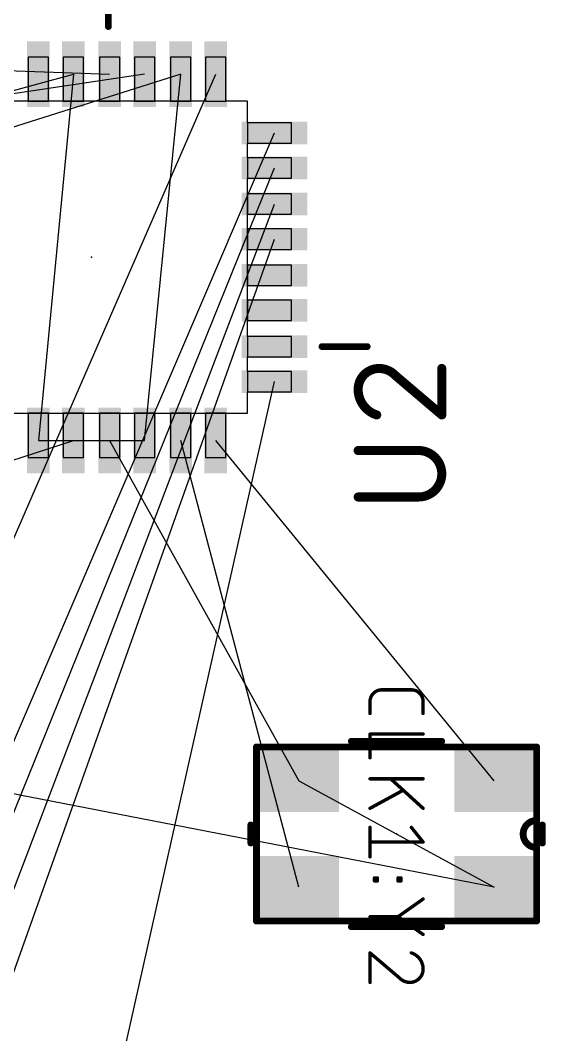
# Model space of a CAD drawing. Extents: x -83 to 167, y -158 to 93.
# Drawn here: x 155.31 to 167.12, y 16.36 to 39.14 of the extents above; entities that cross this region are included whole.
import ezdxf

# ---------------------------------------------------------------- set-up
doc = ezdxf.new("R2010")
doc.units = 0
for name, color, linetype in [('1', 22, 'CONTINUOUS'), ('19', 53, 'CONTINUOUS'), ('21', 253, 'CONTINUOUS'), ('23', 7, 'CONTINUOUS'), ('25', 253, 'CONTINUOUS'), ('51', 253, 'CONTINUOUS')]:
    doc.layers.add(name, color=color, linetype=linetype)

# ---------------------------------------------------------------- blocks, each defined once
blk = doc.blocks.new('RECT')
blk.add_solid([(-0.5, -0.5), (0.5, -0.5), (-0.5, 0.5), (0.5, 0.5)])

msp = doc.modelspace()

# ---------------------------------------------------------------- linework, layer by layer
at = {"layer": '19'}
for p, q in [((147.512, 38.268), (157.3164, 37.9348)), ((158.1038, 37.9348), (107.712, 30.414)), ((158.9166, 37.9348), (109.4562, 22.301)), ((118.496, -56.624), (159.704, 37.9348)), ((147.512, 35.468), (156.5036, 37.9348)), ((156.5036, 37.9348), (155.7162, 29.7052)), ((158.1038, 29.7052), (158.9166, 37.9348)), ((121.036, -56.624), (161.0248, 36.614)), ((123.576, -56.624), (161.0248, 35.8266)), ((126.116, -56.624), (161.0248, 35.0138)), ((128.656, -56.624), (161.0248, 34.2264)), ((141.356, -56.624), (161.0248, 31.026)), ((165.9651, 19.6722), (110.556, 30.414)), ((144.87, 25.946), (156.5036, 29.7052)), ((155.7162, 29.7052), (157.3164, 29.7052)), ((156.5036, 29.7052), (158.1038, 29.7052)), ((157.3164, 29.7052), (161.5709, 22.0598)), ((161.5709, 19.6722), (158.9166, 29.7052)), ((165.9651, 22.0598), (159.704, 29.7052)), ((161.5709, 22.0598), (165.9651, 19.6722))]:
    msp.add_line(p, q, dxfattribs=at)
at = {"layer": '21', "const_width": 0.1524}
for points in [[(157.291, 39.0016), (157.291, 40.0176)], [(163.1076, 31.8134), (162.0916, 31.8134)], [(164.784, 22.9488), (162.752, 22.9488)], [(160.4914, 21.0692), (160.4914, 20.6628)], [(167.0446, 20.6628), (167.0446, 21.0692)], [(162.752, 18.7832), (164.784, 18.7832)]]:
    msp.add_lwpolyline(points, dxfattribs=at)
at = {"layer": '21', "const_width": 0.0762}
for points in [[(157.2529, 39.0016, 1), (157.3291, 39.0016)], [(162.0916, 31.8515, 1), (162.0916, 31.7753)], [(163.1076, 31.7753, 1), (163.1076, 31.8515)], [(162.752, 22.9869, 1), (162.752, 22.9107)], [(164.784, 22.9107, 1), (164.784, 22.9869)], [(160.5295, 21.0692, 1), (160.4533, 21.0692)], [(167.0827, 21.0692, 1), (167.0065, 21.0692)], [(160.4533, 20.6628, 1), (160.5295, 20.6628)], [(167.0065, 20.6628, 1), (167.0827, 20.6628)], [(162.752, 18.8213, 1), (162.752, 18.7451)], [(164.784, 18.7451, 1), (164.784, 18.8213)]]:
    msp.add_lwpolyline(points, format="xyb", dxfattribs=at)
at = {"layer": '23'}
for p in [(156.91, 33.82), (163.768, 20.866)]:
    msp.add_point(p, dxfattribs=at)
at = {"layer": '25'}
for points, const_width in [([(163.3743, 31.3224, 0.4142), (162.9044, 30.8525)], 0.2032), ([(163.7398, 31.1657, 0.2053), (163.3743, 31.3224)], 0.2032), ([(163.3743, 31.3731, 1), (163.3743, 31.2716)], 0.1016), ([(163.3743, 31.2716, 1), (163.3743, 31.3731)], 0.1016), ([(163.7727, 31.2044, 1), (163.7069, 31.127)], 0.1016), ([(163.703, 31.1307, 1), (163.7766, 31.2007)], 0.1016), ([(164.8348, 31.3224, 1), (164.7332, 31.3224)], 0.1016), ([(162.9044, 30.8525, 0.3252), (163.3221, 30.2781)], 0.2032), ([(162.9552, 30.8525, 1), (162.8536, 30.8524)], 0.1016), ([(162.8536, 30.8525, 1), (162.9552, 30.8525)], 0.1016), ([(163.3064, 30.2298, 1), (163.3377, 30.3265)], 0.1016), ([(164.7332, 30.2781, 1), (164.8348, 30.2781)], 0.1016), ([(164.7511, 30.2394, 1), (164.8169, 30.3168)], 0.1016), ([(162.9044, 29.5302, 1), (162.9044, 29.4286)], 0.1016), ([(164.2619, 28.4352, 1), (164.2619, 29.4794)], 0.2032), ([(164.2619, 29.5302, 1), (164.2619, 29.4286)], 0.1016), ([(164.2619, 29.4286, 1), (164.2619, 29.5302)], 0.1016), ([(162.9044, 28.486, 1), (162.9044, 28.3844)], 0.1016), ([(164.2619, 28.486, 1), (164.2619, 28.3844)], 0.1016), ([(164.2619, 28.3844, 1), (164.2619, 28.486)], 0.1016), ([(163.4364, 24.1045, 0.4142), (163.1711, 23.8392)], 0.0762), ([(163.4364, 24.1236, 1), (163.4364, 24.0855)], 0.0381), ([(163.4364, 24.0855, 1), (163.4364, 24.1236)], 0.0381), ([(164.3649, 23.8392, 0.4142), (164.0996, 24.1045)], 0.0762), ([(164.0996, 24.1236, 1), (164.0996, 24.0855)], 0.0381), ([(164.0996, 24.0855, 1), (164.0996, 24.1236)], 0.0381), ([(163.1901, 23.8392, 1), (163.1521, 23.8392)], 0.0381), ([(163.1521, 23.8392, 1), (163.1901, 23.8392)], 0.0381), ([(164.3839, 23.8392, 1), (164.3459, 23.8392)], 0.0381), ([(164.3459, 23.8392, 1), (164.3839, 23.8392)], 0.0381), ([(163.1521, 23.5739, 1), (163.1901, 23.5739)], 0.0381), ([(164.3459, 23.5739, 1), (164.3839, 23.5739)], 0.0381), ([(163.1711, 23.1281, 1), (163.1711, 23.09)], 0.0381), ([(163.1901, 23.109, 1), (163.1521, 23.109)], 0.0381), ([(164.3649, 23.09, 1), (164.3649, 23.1281)], 0.0381), ([(163.1521, 22.5784, 1), (163.1901, 22.5784)], 0.0381), ([(163.1711, 22.1246, 1), (163.1711, 22.0865)], 0.0381), ([(163.6482, 22.1197, 1), (163.6225, 22.0915)], 0.0381), ([(164.3649, 22.0865, 1), (164.3649, 22.1246)], 0.0381), ([(163.9098, 21.8236, 1), (163.8915, 21.857)], 0.0381), ([(163.162, 21.4591, 1), (163.1802, 21.4256)], 0.0381), ([(164.3521, 21.4283, 1), (164.3777, 21.4565)], 0.0381), ([(163.1901, 21.0155, 1), (163.1521, 21.0155)], 0.0381), ([(164.1145, 21.0274, 1), (164.0847, 21.0036)], 0.0381), ([(163.1711, 20.7029, 1), (163.1711, 20.6648)], 0.0381), ([(164.35, 20.672, 1), (164.3798, 20.6958)], 0.0381), ([(164.3649, 20.6648, 1), (164.3649, 20.7029)], 0.0381), ([(163.1521, 20.3523, 1), (163.1901, 20.3523)], 0.0381), ([(163.2896, 19.8789, 1), (163.2515, 19.8789)], 0.0381), ([(163.2706, 19.8979, 1), (163.2706, 19.8598)], 0.0381), ([(163.2706, 19.8316, 1), (163.2706, 19.7935)], 0.0381), ([(163.2515, 19.8125, 1), (163.2896, 19.8125)], 0.0381), ([(163.356, 19.8789, 1), (163.3179, 19.8789)], 0.0381), ([(163.3179, 19.8125, 1), (163.356, 19.8125)], 0.0381), ([(163.3369, 19.8598, 1), (163.3369, 19.8979)], 0.0381), ([(163.3369, 19.7935, 1), (163.3369, 19.8316)], 0.0381), ([(163.8202, 19.8789, 1), (163.7821, 19.8789)], 0.0381), ([(163.8012, 19.8979, 1), (163.8012, 19.8598)], 0.0381), ([(163.8012, 19.8316, 1), (163.8012, 19.7935)], 0.0381), ([(163.7821, 19.8125, 1), (163.8202, 19.8125)], 0.0381), ([(163.8865, 19.8789, 1), (163.8484, 19.8789)], 0.0381), ([(163.8484, 19.8125, 1), (163.8865, 19.8125)], 0.0381), ([(163.8675, 19.8598, 1), (163.8675, 19.8979)], 0.0381), ([(163.8675, 19.7935, 1), (163.8675, 19.8316)], 0.0381), ([(164.3759, 19.3899, 1), (164.3539, 19.421)], 0.0381), ([(163.1711, 19.0266, 1), (163.1711, 18.9885)], 0.0381), ([(163.8121, 19.0231, 1), (163.7902, 18.9919)], 0.0381), ([(163.7902, 19.0231, 1), (163.8121, 18.9919)], 0.0381), ([(163.8012, 18.9885, 1), (163.8012, 19.0266)], 0.0381), ([(164.3539, 18.594, 1), (164.3759, 18.6251)], 0.0381), ([(163.1834, 18.2106, 1), (163.1588, 18.1816)], 0.0381), ([(163.1901, 18.1961, 1), (163.1521, 18.1961)], 0.0381), ([(164.3649, 17.8313, 0.3252), (164.0996, 18.1961)], 0.0762), ([(164.1055, 18.2142, 1), (164.0937, 18.178)], 0.0381), ([(164.0665, 17.5329, 0.4142), (164.3649, 17.8313)], 0.0762), ([(164.3839, 17.8313, 1), (164.3459, 17.8313)], 0.0381), ([(164.3459, 17.8313, 1), (164.3839, 17.8313)], 0.0381), ([(163.1521, 17.5329, 1), (163.1901, 17.5329)], 0.0381), ([(163.8343, 17.6324, 0.2053), (164.0665, 17.5329)], 0.0762), ([(163.8481, 17.6455, 1), (163.8205, 17.6192)], 0.0381), ([(163.822, 17.6179, 1), (163.8467, 17.6469)], 0.0381), ([(164.0665, 17.5519, 1), (164.0665, 17.5138)], 0.0381), ([(164.0664, 17.5138, 1), (164.0665, 17.5519)], 0.0381)]:
    msp.add_lwpolyline(points, format="xyb", dxfattribs=dict(at, const_width=const_width))
for points, const_width in [([(163.7398, 31.1657), (164.784, 30.2781)], 0.2032), ([(164.784, 30.2781), (164.784, 31.3224)], 0.2032), ([(164.2619, 29.4794), (162.9044, 29.4794)], 0.2032), ([(162.9044, 28.4352), (164.2619, 28.4352)], 0.2032), ([(163.4364, 24.1045), (164.0996, 24.1045)], 0.0762), ([(163.1711, 23.5739), (163.1711, 23.8392)], 0.0762), ([(164.3649, 23.8392), (164.3649, 23.5739)], 0.0762), ([(164.3649, 23.109), (163.1711, 23.109)], 0.0762), ([(163.1711, 23.109), (163.1711, 22.5784)], 0.0762), ([(163.1711, 22.1056), (164.3649, 22.1056)], 0.0762), ([(164.3649, 21.4424), (163.6354, 22.1056)], 0.0762), ([(163.1711, 21.4424), (163.9006, 21.8403)], 0.0762), ([(163.1711, 21.0155), (163.1711, 20.3523)], 0.0762), ([(164.0996, 21.0155), (164.3649, 20.6839)], 0.0762), ([(164.3649, 20.6839), (163.1711, 20.6839)], 0.0762), ([(163.2706, 19.8789), (163.3369, 19.8789)], 0.0762), ([(163.2706, 19.8125), (163.2706, 19.8789)], 0.0762), ([(163.3369, 19.8125), (163.2706, 19.8125)], 0.0762), ([(163.3369, 19.8789), (163.3369, 19.8125)], 0.0762), ([(163.8012, 19.8789), (163.8675, 19.8789)], 0.0762), ([(163.8012, 19.8125), (163.8012, 19.8789)], 0.0762), ([(163.8675, 19.8125), (163.8012, 19.8125)], 0.0762), ([(163.8675, 19.8789), (163.8675, 19.8125)], 0.0762), ([(164.3649, 19.4054), (163.8012, 19.0075)], 0.0762), ([(163.1711, 19.0075), (163.8012, 19.0075)], 0.0762), ([(163.8012, 19.0075), (164.3649, 18.6096)], 0.0762), ([(163.8343, 17.6324), (163.1711, 18.1961)], 0.0762), ([(163.1711, 18.1961), (163.1711, 17.5329)], 0.0762)]:
    msp.add_lwpolyline(points, dxfattribs=dict(at, const_width=const_width))
at = {"layer": '51'}
for p, q in [((155.9448, 38.3158), (155.4876, 38.3158)), ((155.4876, 38.3158), (155.4876, 37.3252)), ((155.9448, 37.3252), (155.9448, 38.3158)), ((156.7322, 38.3158), (156.275, 38.3158)), ((156.275, 38.3158), (156.275, 37.3252)), ((156.7322, 37.3252), (156.7322, 38.3158)), ((157.545, 38.3158), (157.0878, 38.3158)), ((157.0878, 38.3158), (157.0878, 37.3252)), ((157.545, 37.3252), (157.545, 38.3158)), ((158.3324, 38.3158), (157.8752, 38.3158)), ((157.8752, 38.3158), (157.8752, 37.3252)), ((158.3324, 37.3252), (158.3324, 38.3158)), ((159.1452, 38.3158), (158.688, 38.3158)), ((158.688, 38.3158), (158.688, 37.3252)), ((159.1452, 37.3252), (159.1452, 38.3158)), ((159.9326, 38.3158), (159.4754, 38.3158)), ((159.4754, 38.3158), (159.4754, 37.3252)), ((159.9326, 37.3252), (159.9326, 38.3158)), ((159.1452, 37.3252), (154.6748, 37.3252)), ((155.4876, 37.3252), (155.132, 37.3252)), ((155.4876, 37.3252), (155.9448, 37.3252)), ((156.275, 37.3252), (155.9448, 37.3252)), ((156.275, 37.3252), (156.7322, 37.3252)), ((157.0878, 37.3252), (156.7322, 37.3252)), ((157.0878, 37.3252), (157.545, 37.3252)), ((157.8752, 37.3252), (157.545, 37.3252)), ((157.8752, 37.3252), (158.3324, 37.3252)), ((158.688, 37.3252), (158.3324, 37.3252)), ((158.688, 37.3252), (159.1452, 37.3252)), ((159.4754, 37.3252), (159.1452, 37.3252)), ((159.4754, 37.3252), (159.9326, 37.3252)), ((160.4152, 37.3252), (159.9326, 37.3252)), ((160.4152, 36.8426), (160.4152, 37.3252)), ((160.4152, 36.8426), (160.4152, 36.3854)), ((161.4058, 36.8426), (160.4152, 36.8426)), ((161.4058, 36.3854), (161.4058, 36.8426)), ((160.4152, 36.0552), (160.4152, 36.3854)), ((160.4152, 36.3854), (161.4058, 36.3854)), ((160.4152, 36.0552), (160.4152, 35.598)), ((161.4058, 36.0552), (160.4152, 36.0552)), ((161.4058, 35.598), (161.4058, 36.0552)), ((160.4152, 35.2424), (160.4152, 35.598)), ((160.4152, 35.598), (161.4058, 35.598)), ((160.4152, 32.042), (160.4152, 35.598)), ((160.4152, 35.2424), (160.4152, 34.7852)), ((161.4058, 35.2424), (160.4152, 35.2424)), ((161.4058, 34.7852), (161.4058, 35.2424)), ((160.4152, 34.455), (160.4152, 34.7852)), ((160.4152, 34.7852), (161.4058, 34.7852)), ((160.4152, 34.455), (160.4152, 33.9978)), ((161.4058, 34.455), (160.4152, 34.455)), ((161.4058, 33.9978), (161.4058, 34.455)), ((160.4152, 33.6422), (160.4152, 33.9978)), ((160.4152, 33.9978), (161.4058, 33.9978)), ((160.4152, 33.6422), (160.4152, 33.185)), ((161.4058, 33.6422), (160.4152, 33.6422)), ((161.4058, 33.185), (161.4058, 33.6422)), ((160.4152, 32.8548), (160.4152, 33.185)), ((160.4152, 33.185), (161.4058, 33.185)), ((160.4152, 32.8548), (160.4152, 32.3976)), ((161.4058, 32.8548), (160.4152, 32.8548)), ((161.4058, 32.3976), (161.4058, 32.8548)), ((160.4152, 32.042), (160.4152, 32.3976)), ((160.4152, 32.3976), (161.4058, 32.3976)), ((160.4152, 32.042), (160.4152, 31.5848)), ((161.4058, 32.042), (160.4152, 32.042)), ((161.4058, 31.5848), (161.4058, 32.042)), ((160.4152, 31.2546), (160.4152, 31.5848)), ((160.4152, 31.5848), (161.4058, 31.5848)), ((160.4152, 31.2546), (160.4152, 30.7974)), ((161.4058, 31.2546), (160.4152, 31.2546)), ((161.4058, 30.7974), (161.4058, 31.2546)), ((160.4152, 30.3148), (160.4152, 30.7974)), ((160.4152, 30.7974), (161.4058, 30.7974)), ((153.8874, 30.3148), (159.9326, 30.3148)), ((155.132, 30.3148), (155.4876, 30.3148)), ((155.9448, 30.3148), (155.4876, 30.3148)), ((155.4876, 30.3148), (155.4876, 29.3242)), ((155.9448, 30.3148), (156.275, 30.3148)), ((155.9448, 29.3242), (155.9448, 30.3148)), ((156.7322, 30.3148), (156.275, 30.3148)), ((156.275, 30.3148), (156.275, 29.3242)), ((156.7322, 30.3148), (157.0878, 30.3148)), ((156.7322, 29.3242), (156.7322, 30.3148)), ((157.545, 30.3148), (157.0878, 30.3148)), ((157.0878, 30.3148), (157.0878, 29.3242)), ((157.545, 30.3148), (157.8752, 30.3148)), ((157.545, 29.3242), (157.545, 30.3148)), ((158.3324, 30.3148), (157.8752, 30.3148)), ((157.8752, 30.3148), (157.8752, 29.3242)), ((158.3324, 30.3148), (158.688, 30.3148)), ((158.3324, 29.3242), (158.3324, 30.3148)), ((159.1452, 30.3148), (158.688, 30.3148)), ((158.688, 30.3148), (158.688, 29.3242)), ((159.1452, 30.3148), (159.4754, 30.3148)), ((159.1452, 29.3242), (159.1452, 30.3148)), ((159.9326, 30.3148), (159.4754, 30.3148)), ((159.4754, 30.3148), (159.4754, 29.3242)), ((159.9326, 30.3148), (160.4152, 30.3148)), ((159.9326, 29.3242), (159.9326, 30.3148)), ((155.4876, 29.3242), (155.9448, 29.3242)), ((156.275, 29.3242), (156.7322, 29.3242)), ((157.0878, 29.3242), (157.545, 29.3242)), ((157.8752, 29.3242), (158.3324, 29.3242)), ((158.688, 29.3242), (159.1452, 29.3242)), ((159.4754, 29.3242), (159.9326, 29.3242))]:
    msp.add_line(p, q, dxfattribs=at)
at = {"layer": '51', "const_width": 0.1524}
for points in [[(160.6184, 22.8218), (160.6184, 18.9102)], [(166.9176, 22.8218), (160.6184, 22.8218)], [(166.9176, 21.1708), (166.9176, 22.8218)], [(166.9176, 20.5612), (166.9176, 21.1708)], [(166.9176, 18.9102), (166.9176, 20.5612)], [(160.6184, 18.9102), (166.9176, 18.9102)]]:
    msp.add_lwpolyline(points, dxfattribs=at)
at = {"layer": '51'}
for points, const_width in [([(160.6565, 22.8218, 1), (160.5803, 22.8218)], 0.0762), ([(160.6184, 22.8599, 1), (160.6184, 22.7837)], 0.0762), ([(166.9557, 22.8218, 1), (166.8795, 22.8218)], 0.0762), ([(166.9176, 22.7837, 1), (166.9176, 22.8599)], 0.0762), ([(166.9176, 21.1708, 1), (166.9176, 20.5612)], 0.1524), ([(166.9557, 21.1708, 1), (166.8795, 21.1708)], 0.0762), ([(166.8795, 21.1708, 1), (166.9557, 21.1708)], 0.0762), ([(166.9176, 21.1327, 1), (166.9176, 21.2089)], 0.0762), ([(166.9557, 20.5612, 1), (166.8795, 20.5612)], 0.0762), ([(166.8795, 20.5612, 1), (166.9557, 20.5612)], 0.0762), ([(166.9176, 20.5231, 1), (166.9176, 20.5993)], 0.0762), ([(160.6184, 18.9483, 1), (160.6184, 18.8721)], 0.0762), ([(160.5803, 18.9102, 1), (160.6565, 18.9102)], 0.0762), ([(166.8795, 18.9102, 1), (166.9557, 18.9102)], 0.0762), ([(166.9176, 18.8721, 1), (166.9176, 18.9483)], 0.0762)]:
    msp.add_lwpolyline(points, format="xyb", dxfattribs=dict(at, const_width=const_width))

# ---------------------------------------------------------------- block references
at = {"layer": '1', "xscale": 0.508, "yscale": 1.4732}
for p in [(155.7162, 37.9348), (156.5036, 37.9348), (157.3164, 37.9348), (158.1038, 37.9348), (158.9166, 37.9348), (159.704, 37.9348), (155.7162, 29.7052), (156.5036, 29.7052), (157.3164, 29.7052), (158.1038, 29.7052), (158.9166, 29.7052), (159.704, 29.7052)]:
    msp.add_blockref('RECT', p, dxfattribs=at)
at = {"layer": '1', "rotation": 270}
for p, xscale, yscale in [((161.0248, 36.614), 0.508, 1.4732), ((161.0248, 35.8266), 0.508, 1.4732), ((161.0248, 35.0138), 0.508, 1.4732), ((161.0248, 34.2264), 0.508, 1.4732), ((161.0248, 33.4136), 0.508, 1.4732), ((161.0248, 32.6262), 0.508, 1.4732), ((161.0248, 31.8134), 0.508, 1.4732), ((161.0248, 31.026), 0.508, 1.4732), ((161.5709, 22.0598), 1.397, 1.8034), ((165.9651, 22.0598), 1.397, 1.8034), ((161.5709, 19.6722), 1.397, 1.8034), ((165.9651, 19.6722), 1.397, 1.8034)]:
    msp.add_blockref('RECT', p, dxfattribs=dict(at, xscale=xscale, yscale=yscale))

doc.saveas('drawing.dxf')
